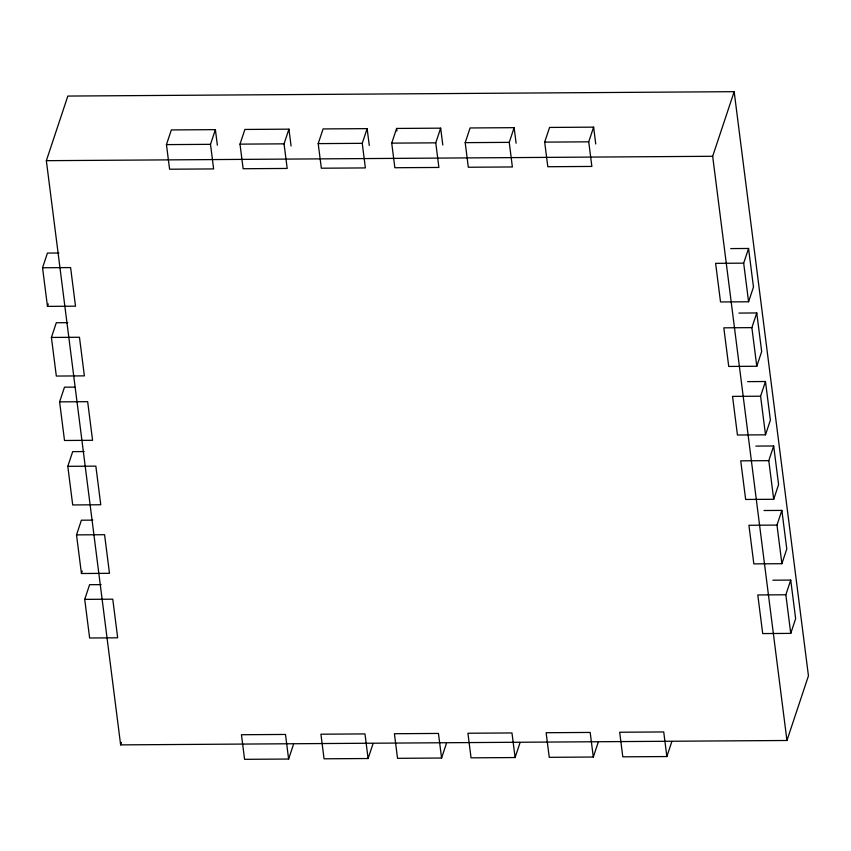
<?xml version="1.0" encoding="UTF-8"?>
<svg xmlns="http://www.w3.org/2000/svg" width="851" height="851" viewBox="0 0 851 851"><rect width="100%" height="100%" fill="white"/><g stroke="black" fill="none" stroke-linecap="round" stroke-linejoin="round"><path stroke-width="1.28" d="M46.348 160.679L67.846 96.057L734.168 91.674L808.45 675.864L786.952 740.487L120.64 744.88L46.348 160.679L712.67 156.286L734.168 91.674M42.55 267.757L70.601 267.576L75.516 306.19L47.465 306.381L42.55 267.757L47.433 253.077L58.91 252.992M47.465 306.381L48.273 303.924M51.411 337.443L79.462 337.262L84.377 375.876L56.326 376.057L51.411 337.443L56.294 322.752L67.772 322.678M59.602 401.863L87.664 401.683L92.568 440.297L64.516 440.488L59.602 401.863L64.485 387.184L74.686 387.12M215.388 129.639L210.505 144.33L213.633 168.924L169.583 169.211L166.456 144.617L171.338 129.937L215.388 129.639L217.356 145.181M67.803 466.327L95.855 466.135L100.769 504.76L72.707 504.941L67.803 466.327L72.686 451.636L84.164 451.562M76.516 534.885L104.577 534.705L109.481 573.319L81.43 573.51L76.516 534.885L81.398 520.206L92.876 520.131M81.43 573.51L82.239 571.064M84.717 599.37L112.768 599.189L117.683 637.803L89.632 637.995L84.717 599.37L89.6 584.69L101.078 584.616M288.936 129.161L284.053 143.84L287.181 168.445L243.131 168.732L240.003 144.138L244.886 129.448L288.936 129.161L291.074 145.989M367.132 128.639L362.249 143.33L365.377 167.924L321.338 168.211L318.2 143.617L323.093 128.927L367.132 128.639L369.281 145.468M120.64 744.88L121.459 742.391M440.658 128.161L435.765 142.84L438.893 167.445L394.853 167.732L391.726 143.138L396.609 128.448L440.658 128.161L442.797 144.989M514.132 127.671L509.249 142.362L512.376 166.956L468.327 167.243L465.199 142.649L470.092 127.958L514.132 127.671L516.11 143.213M288.617 759.039L285.489 734.445L241.45 734.732L244.577 759.326L288.617 759.039L293.51 744.348M593.615 127.15L588.732 141.83L591.86 166.434L547.81 166.722L544.683 142.128L549.565 127.437L593.615 127.15L595.753 143.979M368.1 758.518L364.973 733.913L320.923 734.211L324.061 758.805L368.1 758.518L372.993 743.827M441.584 758.028L438.456 733.434L394.407 733.722L397.534 758.326L441.584 758.028L446.467 743.348M515.1 757.55L511.972 732.945L467.922 733.243L471.05 757.837L515.1 757.55L519.982 742.859M743.678 263.15L715.617 263.342L720.531 301.956L748.582 301.775L743.678 263.15L748.561 248.471L730.711 248.588M593.307 757.028L590.179 732.434L546.129 732.722L549.257 757.326L593.307 757.028L598.189 742.349M748.582 301.775L753.475 287.085L748.561 248.471M751.88 327.635L723.818 327.826L728.733 366.441L756.784 366.26L751.88 327.635L756.762 312.955L738.913 313.072M756.784 366.26L761.677 351.569L756.762 312.955M760.592 396.204L732.541 396.385L737.445 435.01L765.506 434.818L760.592 396.204L765.475 381.514L747.625 381.631M765.506 434.818L770.389 420.139L765.475 381.514M666.854 756.55L663.727 731.945L619.677 732.243L622.804 756.837L666.854 756.55L671.737 741.859M768.793 460.657L740.732 460.848L745.646 499.463L773.697 499.282L768.793 460.657L773.676 445.977L755.826 446.094M773.697 499.282L778.591 484.591L773.676 445.977M776.984 525.088L748.923 525.269L753.837 563.883L781.888 563.702L776.984 525.088L781.867 510.398L764.017 510.515M781.888 563.702L786.781 549.012L781.867 510.398M785.845 594.775L757.784 594.955L762.698 633.57L790.749 633.389L785.845 594.775L790.728 580.084L772.878 580.201M790.749 633.389L795.642 618.698L790.728 580.084M166.456 144.617L210.505 144.33M240.003 144.138L284.053 143.84M318.2 143.617L362.249 143.33M391.726 143.138L435.765 142.84M465.199 142.649L509.249 142.362M544.683 142.128L588.732 141.83M712.67 156.286L786.952 740.487M396.609 128.448L396.938 131.033"/></g></svg>
